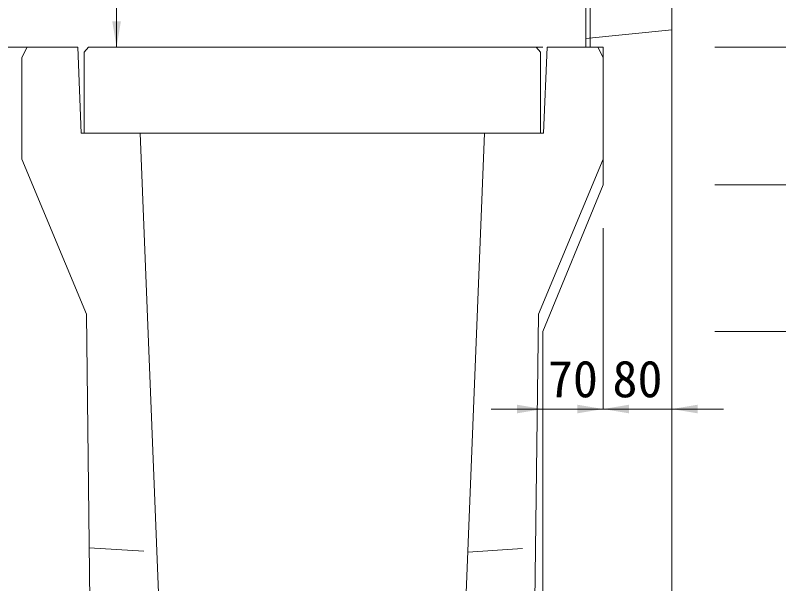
# Model space of a CAD drawing. Units: millimetres at full size. Extents: x 172874 to 217143, y 854931 to 903297.
# Drawn here: x 191469 to 192355, y 860349 to 861008 of the extents above; entities that cross this region are included whole.
import ezdxf
from ezdxf.enums import TextEntityAlignment as Align

# ---------------------------------------------------------------- set-up
doc = ezdxf.new("R2010")
doc.units = ezdxf.units.MM
doc.header["$LTSCALE"] = 20
doc.linetypes.add('DASHED', pattern=[7.5, 6, -1.5])
doc.linetypes.add('USER2', pattern=[4.7625, 3.175, -1.5875])
for name, color, linetype, lineweight in [('0_2', 7, 'Continuous', 20), ('パネックスKDS', 2, 'Continuous', 13), ('寸法線', 7, 'Continuous', 13), ('本体', 2, 'Continuous', 13)]:
    doc.layers.add(name, color=color, linetype=linetype, lineweight=lineweight)
doc.styles.add('ＭＳ ゴシック', font='')
doc.styles.get('ＭＳ ゴシック').set_extended_font_data('MS Gothic')

# ---------------------------------------------------------------- blocks, each defined once
blk = doc.blocks.new('filled_arrow')
at = {"color": 0, "linetype": 'Continuous', "lineweight": -2}
blk.add_solid([(7.5, 1.25), (0, 0), (7.5, -1.25)], dxfattribs=at)

msp = doc.modelspace()

# ---------------------------------------------------------------- linework, layer by layer
at = {"layer": '0_2'}
msp.add_line((191482.21, 860971.42), (191082.21, 860971.42), dxfattribs=at)
at = {"layer": 'パネックスKDS'}
for p, q in [((192131.21, 860971.42), (192131.21, 861966.42)), ((192231.21, 859881.42), (192231.21, 861971.42)), ((192131.21, 860971.42), (192151.21, 860971.42)), ((192151.21, 860811.42), (192151.21, 860971.42)), ((192151.21, 860811.42), (192081.21, 860641.42)), ((192081.21, 859886.42), (192081.21, 860641.42))]:
    msp.add_line(p, q, dxfattribs=at)
at = {"layer": 'パネックスKDS', "lineweight": 5}
msp.add_line((192136.21, 860971.42), (192136.21, 861971.42), dxfattribs=at)
at = {"layer": 'パネックスKDS', "linetype": 'DASHED', "lineweight": 9}
msp.add_line((192131.21, 860981.42), (192231.21, 860991.42), dxfattribs=at)
at = {"layer": '寸法線'}
for p, q in [((191586.21, 860971.42), (191586.21, 861971.42)), ((192081.21, 860971.42), (191586.21, 860971.42)), ((192281.21, 860971.42), (192604.56, 860971.42)), ((192281.21, 860971.42), (192517.06, 860971.42)), ((192281.21, 860811.42), (192517.06, 860811.42)), ((192281.21, 860811.42), (192517.06, 860811.42)), ((192151.21, 860761.42), (192151.21, 860551.42)), ((192231.21, 860761.42), (192231.21, 860551.42)), ((192281.21, 860641.42), (192517.06, 860641.42)), ((192281.21, 860641.42), (192517.06, 860641.42)), ((192151.21, 860591.42), (192151.21, 860551.42)), ((192081.21, 860589.68), (192081.21, 860551.42)), ((192211.21, 860551.42), (192021.21, 860551.42)), ((192091.21, 860551.42), (192291.21, 860551.42))]:
    msp.add_line(p, q, dxfattribs=at)
at = {"layer": '本体'}
for p, q in [((191482.21, 860971.42), (191476.21, 860959.42)), ((191482.21, 860971.42), (191541.21, 860971.42)), ((191541.21, 860971.42), (191545.21, 860871.42)), ((192086.21, 860971.42), (192082.21, 860871.42)), ((192086.21, 860971.42), (192145.21, 860971.42)), ((192145.21, 860971.42), (192151.21, 860959.42)), ((191476.21, 860959.42), (191476.21, 860841.42)), ((192151.21, 860959.42), (192151.21, 860841.42)), ((191545.21, 860871.42), (191613.71, 860871.42)), ((191613.71, 860871.42), (191647.02, 860038.62)), ((192013.71, 860871.42), (191980.4, 860038.62)), ((192013.71, 860871.42), (192082.21, 860871.42)), ((191476.21, 860841.42), (191551.21, 860661.42)), ((192151.21, 860841.42), (192076.21, 860661.42)), ((191551.21, 860661.42), (191560.51, 859906.42)), ((192076.21, 860661.42), (192066.91, 859906.42))]:
    msp.add_line(p, q, dxfattribs=at)
at = {"layer": '本体', "linetype": 'USER2'}
for p, q in [((191554.55, 860390.42), (191633.15, 860385.42)), ((191994.27, 860385.42), (192072.87, 860390.42))]:
    msp.add_line(p, q, dxfattribs=at)
at = {"layer": '本体', "lineweight": 20}
msp.add_lwpolyline([(191548.71, 860965.42), (191553.71, 860971.42), (192073.71, 860971.42), (192078.71, 860965.42), (192078.71, 860871.42), (191548.71, 860871.42)], close=True, dxfattribs=at)

# ---------------------------------------------------------------- block references
at = {"layer": '寸法線', "xscale": 4, "yscale": 4}
for p, rotation in [((191586.21, 860971.42), 90), ((192081.21, 860551.42), 180), ((192151.21, 860551.42), 180)]:
    msp.add_blockref('filled_arrow', p, dxfattribs=dict(at, rotation=rotation))
for p in [(192151.21, 860551.42), (192231.21, 860551.42)]:
    msp.add_blockref('filled_arrow', p, dxfattribs=at)

# ---------------------------------------------------------------- texts
at = {"layer": '寸法線', "style": 'ＭＳ ゴシック'}
for s, p in [('70', (192116.21, 860586.42)), ('80', (192191.21, 860586.42))]:
    msp.add_text(s, height=42.72, dxfattribs=at).set_placement(p, align=Align.MIDDLE_CENTER)

doc.saveas('drawing.dxf')
